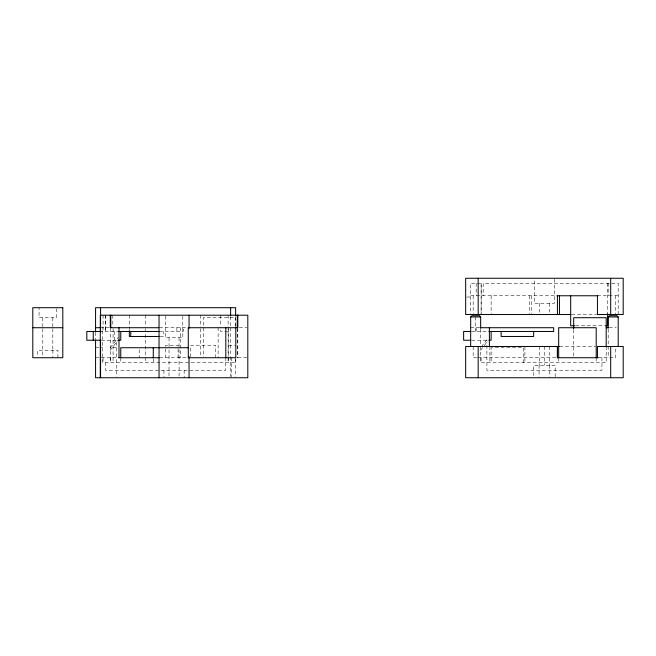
<?xml version="1.0" encoding="UTF-8"?>
<svg xmlns="http://www.w3.org/2000/svg" width="656" height="656" viewBox="0 0 656 656"><rect width="100%" height="100%" fill="white"/><g stroke="black" fill="none" stroke-linecap="round" stroke-linejoin="round"><path stroke-width="0.49" stroke-dasharray="3.28 2.46" d="M110.249 347.729L118.375 337.274M110.249 350.23L118.375 339.775M481.258 346.926L488.138 338.078M480.635 350.23L488.138 340.579M481.135 283.261L481.135 314.527L481.176 283.261L470.672 283.261L470.672 314.527M470.672 295.766L555.935 295.766M597.436 295.766L618.198 295.766M466.67 297.02L470.672 297.02M571.679 314.527L596.427 314.527M575.681 325.778L604.693 325.778M100.286 327.721L109.527 327.721M159.351 327.721L187.37 327.721M239.219 327.721L246.853 327.721M470.672 327.721L479.643 327.721M609.194 327.721L616.197 327.721M99.318 331.469L119.753 331.469M159.351 331.469L183.278 331.469L183.278 327.721M228.132 331.469L220.629 331.469L220.629 328.656M471.32 331.469L490.139 331.469M160.22 336.471L163.27 336.471L163.27 331.469M101.393 340.226L117.695 340.226M471.779 340.226L488.08 340.226M228.632 345.228L235.635 345.228M559.634 346.475L595.377 346.475M95.571 347.729L102.574 347.729M113.078 347.729L118.162 347.729M95.571 357.733L118.375 357.733M159.72 357.733L187.37 357.733M246.812 357.733L235.807 357.733L235.807 362.735L102.574 362.735L102.574 327.721M476.904 357.733L473.156 357.733L473.173 346.475M477.83 357.733L557.649 357.733M598.19 357.733L615.697 357.733L615.697 347.5M618.198 314.527L618.198 283.261L483.177 283.261L483.177 295.766M615.697 295.766L615.697 314.527M608.194 283.261L608.194 295.766M608.194 329.173L608.194 357.733M607.694 283.261L607.694 314.527M606.193 346.475L606.193 362.735L480.635 362.735L480.635 327.721M601.937 357.733L601.937 370.238L486.891 370.238L486.891 342.186M596.189 357.733L596.189 362.735M573.68 329.722L573.68 356.733M558.674 357.733L558.674 362.735M555.173 376.782L555.148 365.236L533.681 365.236L533.681 376.782M554.443 279.259L554.443 303.269L534.435 303.269L534.435 279.259M549.777 365.236L549.802 376.782M549.441 303.269L549.441 313.502M549.441 346.475L549.416 365.236M544.439 346.475L544.439 365.236M539.437 303.269L539.437 313.502M539.437 346.475L539.412 365.236M539.052 365.236L539.068 376.782M531.442 295.766L531.442 313.535M529.425 295.766L529.425 313.535M524.907 346.475L524.907 362.735M523.652 362.735L523.652 347.729L491.139 347.729L491.139 362.735M491.139 295.766L491.139 313.535M489.893 346.475L489.893 362.735M481.135 357.733L481.135 362.735M476.174 283.261L476.174 295.766M476.133 327.721L476.133 331.469M475.674 316.963L475.674 331.469M473.173 295.766L473.173 313.535M237.808 328.369L237.808 357.733M237.308 328.369L237.308 357.733M235.807 326.721L235.807 317.709L203.286 317.709L203.286 356.733M235.635 316.709L235.635 326.721M235.635 359.365L235.635 376.716M231.552 357.733L231.552 376.741M230.633 316.709L230.633 326.721M230.633 327.721L230.633 376.716M228.632 328.722L228.632 362.735M228.132 315.208L228.132 356.733M228.132 357.733L228.132 362.735M225.803 357.733L225.803 362.735M225.631 362.735L225.631 370.238L105.575 370.238L105.575 362.735M220.629 315.208L220.629 326.754M218.128 327.721L218.128 357.733M215.627 357.733L215.627 345.228L190.617 345.228L190.617 356.766M200.285 315.208L200.285 326.754M200.285 328.722L200.285 357.733M184.156 370.238L184.156 377.741M182.803 316.233L182.803 337.725L165.296 337.725L165.296 315.208M180.613 327.721L180.613 357.733M179.047 337.725L179.047 346.729M179.047 349.771L179.104 377.741M178.104 357.733L178.104 345.228L165.599 345.228L165.599 357.733M176.858 327.721L176.858 331.469M169.043 337.725L169.043 346.729M169.043 349.771L168.994 377.741M163.943 370.238L163.943 376.798M153.266 358.734L153.266 362.735M145.591 315.208L145.591 326.754M145.591 328.722L145.591 362.735M139.343 349.73L139.343 357.733M129.339 315.208L129.339 329.591M120.753 357.733L120.753 362.735M116.497 342.186L116.497 376.741M114.333 331.469L114.333 340.226M113.078 328.656L113.078 362.735M112.791 315.208L112.791 326.754M110.749 357.733L110.749 362.735M110.249 328.369L110.249 362.735M105.788 315.208L105.747 331.469M105.575 327.721L105.575 331.469M105.288 315.208L105.288 331.469M103.074 315.208L103.074 331.469M103.074 357.733L103.074 362.735M95.571 332.444L95.571 338.947M57.917 357.733L57.917 350.23L37.695 350.23L37.695 356.79M56.564 308.705L56.564 317.709L39.057 317.709L39.057 307.705M52.857 350.23L52.857 357.733M52.808 317.709L52.808 326.721M52.808 328.738L52.808 350.23M42.804 317.709L42.804 326.721M42.804 328.738L42.755 357.733"/><path stroke-width="0.98" d="M470.672 346.475L470.672 316.963L471.926 315.708L479.429 315.708L480.676 316.963L480.635 328.156M608.194 328.172L608.194 316.963L609.44 315.708L616.943 315.708L618.198 316.963L618.198 346.475M556.96 295.766L597.944 295.766M570.941 314.527L465.67 314.527L465.67 278.259L623.2 278.259L623.2 314.527L597.436 314.527L597.436 295.766M470.672 316.963L480.676 316.963M608.194 316.963L618.198 316.963M574.681 325.778L570.679 325.778L570.679 295.766M605.693 325.778L607.694 325.778L607.694 313.773M32.8 327.721L62.812 327.721M95.571 327.721L100.573 327.721M158.793 327.721L110.29 327.721L110.29 315.208M480.217 327.721L553.672 327.721L553.672 331.469L489.138 331.469M606.193 327.721L608.194 327.721M100.934 331.469L86.813 331.469L86.813 340.226L100.376 340.226M118.752 331.469L159.211 331.469M470.36 331.469L463.628 331.469L463.628 340.226L470.762 340.226M159.351 336.471L129.339 336.471L129.339 330.632M118.711 340.226L120.753 340.226L120.753 331.469M489.105 340.226L491.139 340.226L491.139 331.469M559.634 346.475L465.67 346.475L465.67 377.741L623.2 377.741L623.2 346.475L597.436 346.475L597.436 357.733M188.543 347.729L120.753 347.729L120.753 357.733M118.752 357.733L159.383 357.733M557.28 357.733L598.19 357.733M610.695 278.259L610.695 314.527M610.695 346.475L610.695 377.741M606.193 346.729L606.193 317.709L573.68 317.709L573.68 328.722M596.189 357.733L596.189 327.721L558.674 327.721L558.674 357.733M559.445 295.766L559.445 314.527M557.428 295.766L557.42 314.527M533.656 331.469L533.656 336.471L501.143 336.471L501.143 331.469M489.392 327.721L489.392 346.475M478.175 278.259L478.175 314.527M478.175 346.475L478.175 377.741M237.808 315.208L237.808 327.721L188.28 327.721L188.28 357.733L235.807 357.733L235.807 327.721M237.308 315.208L237.308 327.721M235.635 315.708L235.635 307.705L95.571 307.705L95.571 331.805M230.633 307.705L230.633 315.708M225.803 327.721L225.803 357.733M189.051 315.208L189.051 328.418M189.051 356.733L189.051 377.741M159.039 315.208L159.039 377.741M153.266 347.729L153.266 357.733M130.757 331.469L130.757 336.471M118.998 327.721L118.998 357.733M110.79 315.208L110.79 327.721M100.573 307.705L100.573 331.805M100.573 339.964L100.573 377.741M100.286 377.741L100.286 315.208L247.812 315.208L247.812 377.741L95.571 377.741L95.571 339.964M93.242 331.469L93.242 340.226M62.812 307.705L32.8 307.705L32.8 357.733L62.812 357.733L62.812 307.705M557.42 357.733L557.42 346.475L557.403 357.733"/></g></svg>
